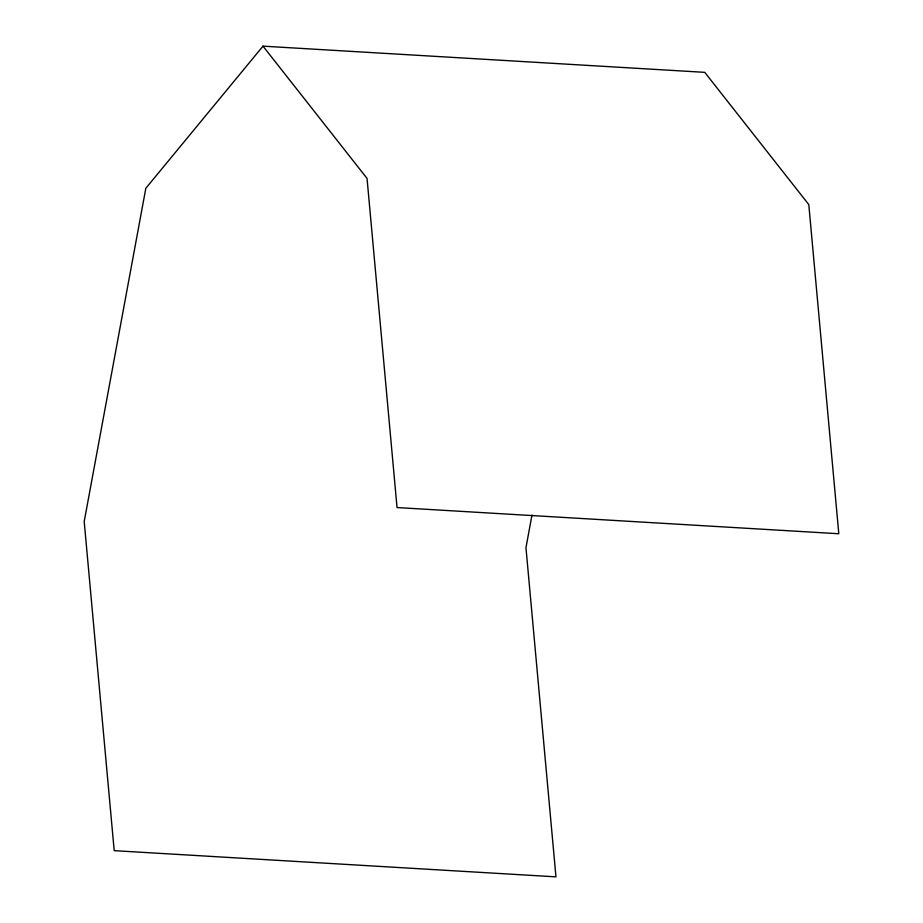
<?xml version="1.0" encoding="UTF-8"?>
<svg xmlns="http://www.w3.org/2000/svg" width="923" height="923" viewBox="0 0 923 923"><rect width="100%" height="100%" fill="white"/><g stroke="black" fill="none" stroke-linecap="round" stroke-linejoin="round"><path stroke-width="1.38" d="M531.983 515.08L525.96 547.697L555.958 876.85L114.198 850.66L84.201 521.507L145.834 188.269L262.997 46.15L704.745 72.34L808.802 204.594L838.799 533.748L397.04 507.558L367.042 178.404L262.997 46.15"/></g></svg>
